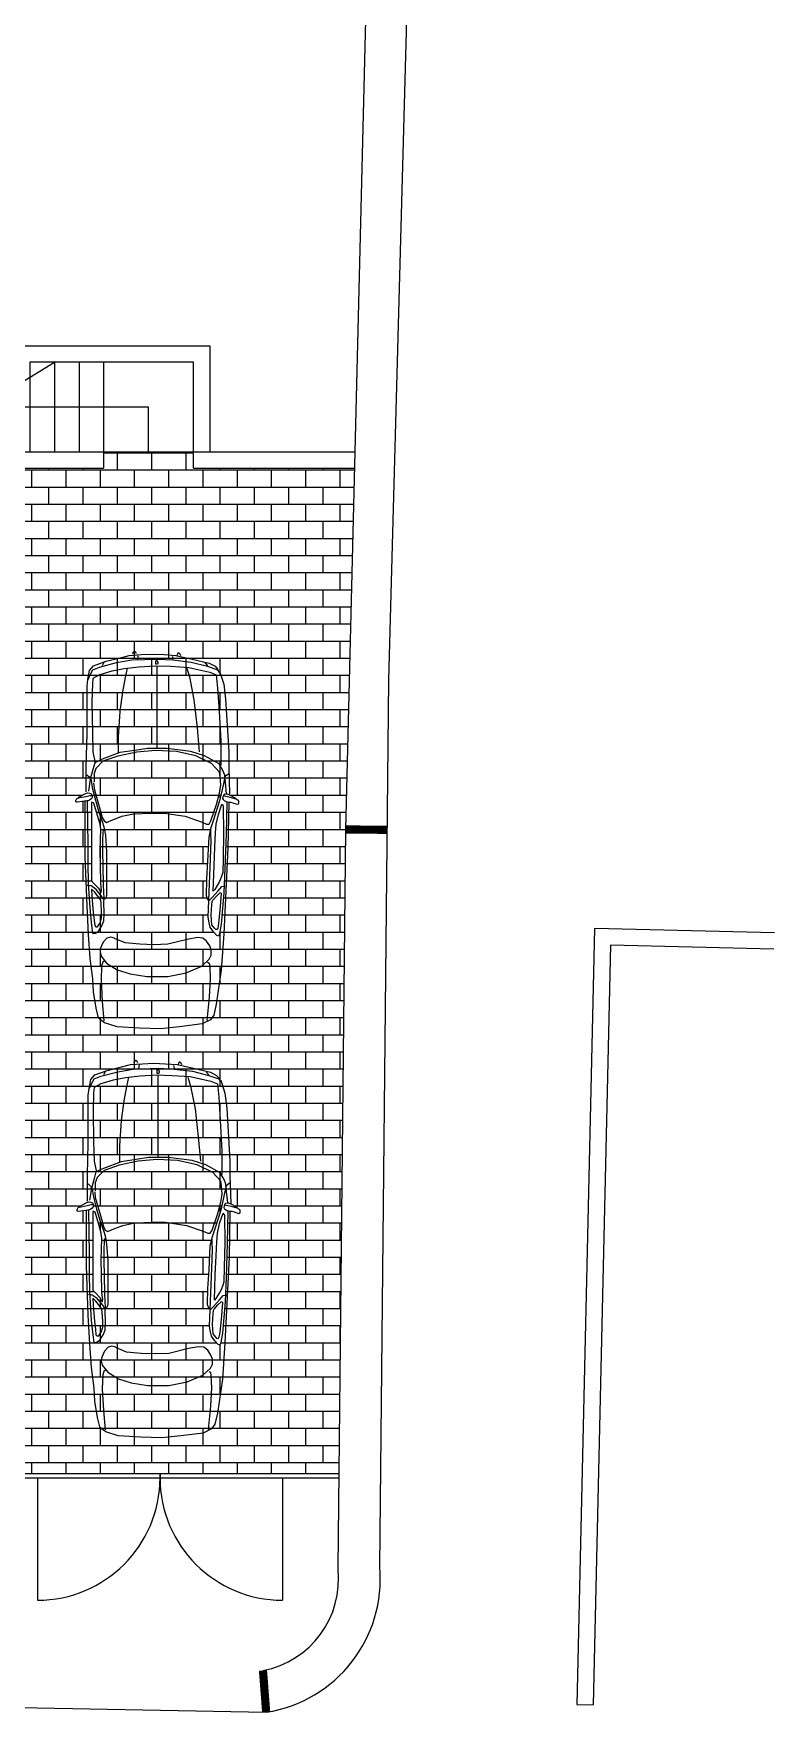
# Model space of a CAD drawing. Header units: millimetres. Extents: x -627 to 20370, y 1538 to 15679.
# Drawn here: x 19464 to 20370, y 9209 to 11269 of the extents above; entities that cross this region are included whole.
import ezdxf

# ---------------------------------------------------------------- set-up
doc = ezdxf.new("R2010")
doc.units = ezdxf.units.MM
doc.layers.add('2601', color=142, linetype='Continuous')
doc.layers.add('blue', color=160, linetype='Continuous', lineweight=5)
doc.layers.add('new', color=3, linetype='Continuous', lineweight=30)
pattern_1 = [(0, (7621.72, -161.74), (0, 20.955), []), (90, (7621.72, -161.74), (-41.91, 3e-15), [20.955, -20.955]), (90, (7642.676, -161.74), (-41.91, 3e-15), [-20.955, 20.955])]

# ---------------------------------------------------------------- blocks, each defined once
blk = doc.blocks.new('CHDE03PL')
at = {"color": 0, "linetype": 'ByBlock'}
for points in [[(-1.811, -0.863), (-2.371, -0.853), (-3.423, -0.802), (-3.866, -0.771), (-4.284, -0.71), (-4.418, -0.679), (-4.476, -0.639), (-4.526, -0.537), (-4.56, -0.261), (-4.585, -0.027), (-4.577, 0.229), (-4.56, 0.504), (-4.51, 0.657), (-4.476, 0.708), (-4.451, 0.729), (-4.334, 0.759), (-4.134, 0.79), (-3.975, 0.8), (-3.724, 0.831), (-3.432, 0.851), (-3.081, 0.871), (-2.479, 0.892), (-1.936, 0.892), (-1.802, 0.892)], [(-1.801, 0.869), (-2.061, 0.864), (-2.336, 0.86), (-2.575, 0.86), (-2.786, 0.856), (-2.932, 0.847), (-3.147, 0.834), (-3.322, 0.816), (-3.414, 0.803), (-3.418, 0.795), (-3.414, 0.769), (-3.39, 0.729), (-3.325, 0.69), (-3.265, 0.664), (-3.172, 0.66), (-3.029, 0.664), (-2.99, 0.66), (-2.825, 0.668), (-2.583, 0.673), (-2.429, 0.677), (-2.268, 0.677), (-2.193, 0.673), (-2.143, 0.668)], [(-1.476, 0.873), (-1.501, 0.843), (-1.54, 0.821), (-1.636, 0.808), (-1.786, 0.769), (-1.943, 0.721), (-2.047, 0.686), (-2.111, 0.664), (-2.215, 0.646), (-2.418, 0.633), (-2.768, 0.633), (-2.943, 0.633), (-2.979, 0.638), (-2.993, 0.651), (-3, 0.673), (-2.965, 0.69), (-2.879, 0.76), (-2.836, 0.821), (-2.829, 0.851), (-2.832, 0.869)], [(-1.759, 0.978), (-1.743, 0.967), (-1.728, 0.935), (-1.709, 0.896), (-1.696, 0.867), (-1.699, 0.84), (-1.708, 0.822), (-1.725, 0.811), (-1.744, 0.807), (-1.758, 0.809), (-1.773, 0.824), (-1.786, 0.84), (-1.793, 0.859), (-1.795, 0.878), (-1.803, 0.931), (-1.812, 0.993), (-1.809, 1.003), (-1.803, 1.007), (-1.791, 1.006), (-1.779, 1.004), (-1.766, 0.993), (-1.762, 0.983), (-1.754, 0.958), (-1.739, 0.886), (-1.729, 0.835), (-1.728, 0.812)], [(-1.706, -0.837), (-1.568, -0.822), (-1.48, -0.814), (-1.423, -0.791), (-1.341, -0.745), (-1.241, -0.568), (-1.19, -0.399), (-1.152, -0.107), (-1.152, 0.132), (-1.177, 0.285), (-1.203, 0.47), (-1.285, 0.685), (-1.329, 0.777), (-1.41, 0.8), (-1.53, 0.831), (-1.675, 0.854)], [(-1.685, 0.882), (-1.368, 0.882), (-0.975, 0.871), (-0.499, 0.871), (-0.39, 0.871), (-0.307, 0.861), (-0.198, 0.841), (-0.14, 0.79), (-0.085, 0.638), (-0.041, 0.463), (-0.014, 0.356), (-0.003, 0.208), (0.003, 0.074), (-0.003, -0.074), (-0.014, -0.215), (-0.058, -0.416), (-0.107, -0.624), (-0.146, -0.698), (-0.184, -0.731)], [(-0.31, 0.859), (-0.25, 0.832), (-0.19, 0.799), (-0.157, 0.718), (-0.101, 0.51), (-0.069, 0.322), (-0.058, 0.013), (-0.069, -0.181), (-0.096, -0.403), (-0.146, -0.604), (-0.19, -0.725), (-0.223, -0.745)], [(-3.755, 0.66), (-3.771, 0.679), (-3.814, 0.693), (-3.986, 0.699), (-4.25, 0.686), (-4.487, 0.666)], [(-3.474, 0.535), (-3.464, 0.581), (-3.474, 0.627), (-3.523, 0.673), (-3.598, 0.706), (-3.641, 0.712), (-3.695, 0.699), (-3.781, 0.633), (-3.862, 0.502), (-3.911, 0.344), (-3.943, 0.14), (-3.943, -0.117), (-3.9, -0.341), (-3.819, -0.532), (-3.733, -0.624), (-3.684, -0.65), (-3.62, -0.65), (-3.571, -0.63), (-3.512, -0.591), (-3.474, -0.545), (-3.469, -0.479), (-3.49, -0.354), (-3.55, -0.117), (-3.555, 0.054), (-3.55, 0.225), (-3.534, 0.403), (-3.48, 0.535)], [(-2.882, 0.816), (-3.015, 0.808), (-3.157, 0.795), (-3.257, 0.782), (-3.322, 0.777), (-3.336, 0.764), (-3.336, 0.742), (-3.282, 0.707), (-3.225, 0.694), (-3.154, 0.694), (-3.047, 0.699), (-3.011, 0.703), (-2.972, 0.729), (-2.911, 0.777), (-2.875, 0.816)], [(-2.775, 0.816), (-2.811, 0.782), (-2.865, 0.729), (-2.918, 0.699), (-2.89, 0.694), (-2.804, 0.703), (-2.572, 0.707), (-2.415, 0.712), (-2.265, 0.707), (-2.147, 0.703), (-2.079, 0.712), (-1.972, 0.742), (-1.822, 0.786), (-1.808, 0.812), (-1.822, 0.816), (-1.883, 0.816), (-2.083, 0.816), (-2.44, 0.816), (-2.679, 0.816), (-2.775, 0.816)], [(-1.574, 0.792), (-1.643, 0.785), (-1.75, 0.754), (-1.864, 0.723), (-1.996, 0.685), (-2.04, 0.662), (-2.059, 0.631), (-2.034, 0.577), (-1.983, 0.447), (-1.952, 0.301), (-1.945, 0.085), (-1.945, -0.076), (-1.983, -0.33), (-2.053, -0.537), (-2.078, -0.591), (-2.078, -0.622), (-2.04, -0.645), (-1.838, -0.714), (-1.7, -0.752), (-1.599, -0.768), (-1.499, -0.76), (-1.442, -0.752), (-1.335, -0.652), (-1.241, -0.46), (-1.19, -0.222), (-1.177, 0.032), (-1.196, 0.262), (-1.247, 0.493), (-1.31, 0.677), (-1.398, 0.762), (-1.461, 0.785), (-1.53, 0.785), (-1.562, 0.785)], [(-0.245, 0.711), (-0.201, 0.564), (-0.173, 0.416), (-0.151, 0.235), (-0.14, 0.034), (-0.146, -0.154), (-0.162, -0.376), (-0.217, -0.63), (-0.25, -0.711), (-0.415, -0.725), (-0.695, -0.745), (-1.069, -0.765), (-1.294, -0.765), (-1.36, -0.765)], [(-0.25, 0.718), (-0.294, 0.799), (-0.36, 0.805), (-0.58, 0.812), (-0.959, 0.805), (-1.195, 0.799), (-1.332, 0.772)], [(-0.101, 0.664), (-0.14, 0.685)], [(-0.169, 0.378), (-0.282, 0.404), (-0.459, 0.436), (-0.7, 0.469), (-1.01, 0.489), (-1.214, 0.489)], [(-0.019, 0.249), (-0.063, 0.255)], [(0.008, 0.266), (0.024, 0.272), (0.035, 0.292), (0.024, 0.306), (0.008, 0.319)], [(-0.148, 0.018), (-1.144, 0.018)], [(-0.079, 0.032), (-0.107, 0.032), (-0.118, 0.032), (-0.118, 0.012), (-0.112, -0.001), (-0.096, -0.001), (-0.079, 0.012), (-0.079, 0.025)], [(-0.025, -0.174), (-0.058, -0.181)], [(-0.168, -0.349), (-0.277, -0.382), (-0.558, -0.436), (-0.898, -0.476), (-1.195, -0.503)], [(-0.019, -0.275), (0.003, -0.268), (0.014, -0.255), (0.014, -0.241), (0.003, -0.235), (-0.014, -0.228)], [(-3.771, -0.604), (-3.781, -0.624), (-3.825, -0.63), (-3.97, -0.637), (-4.196, -0.624), (-4.482, -0.597)], [(-1.81, -0.839), (-2.2, -0.83), (-2.619, -0.816), (-2.921, -0.803), (-3.302, -0.77), (-3.419, -0.752), (-3.45, -0.738), (-3.442, -0.719), (-3.397, -0.678), (-3.34, -0.637), (-3.287, -0.623), (-3.219, -0.613), (-2.913, -0.623), (-2.505, -0.641), (-2.283, -0.65), (-2.196, -0.646), (-2.15, -0.646)], [(-1.463, -0.867), (-1.497, -0.816), (-1.587, -0.798), (-1.795, -0.752), (-2.037, -0.673), (-2.135, -0.641), (-2.237, -0.618), (-2.528, -0.604), (-2.758, -0.59), (-2.951, -0.586), (-3, -0.604), (-3.008, -0.627), (-2.977, -0.66), (-2.894, -0.733), (-2.841, -0.779), (-2.838, -0.803), (-2.834, -0.821)], [(-0.101, -0.57), (-0.14, -0.604)], [(-1.774, -0.957), (-1.761, -0.947), (-1.724, -0.878), (-1.711, -0.849), (-1.712, -0.83), (-1.717, -0.808), (-1.727, -0.798), (-1.747, -0.791), (-1.766, -0.788), (-1.779, -0.794), (-1.789, -0.808), (-1.801, -0.83), (-1.808, -0.86), (-1.811, -0.886), (-1.817, -0.914), (-1.831, -0.949), (-1.836, -0.973), (-1.831, -0.983), (-1.824, -0.988), (-1.813, -0.988), (-1.795, -0.986), (-1.788, -0.98), (-1.773, -0.952), (-1.753, -0.88), (-1.734, -0.796)], [(-0.207, -0.751), (-0.365, -0.802), (-0.549, -0.823), (-1.192, -0.863), (-1.376, -0.863), (-1.71, -0.874)]]:
    blk.add_lwpolyline(points, dxfattribs=at)
for points in [[(-3.011, -0.668), (-2.955, -0.716), (-2.919, -0.754), (-2.915, -0.766), (-2.929, -0.77), (-3.086, -0.758), (-3.296, -0.738), (-3.351, -0.728), (-3.368, -0.718), (-3.371, -0.706), (-3.353, -0.69), (-3.312, -0.658), (-3.255, -0.652), (-3.195, -0.65), (-3.065, -0.656), (-3.027, -0.662)], [(-2.9, -0.674), (-2.59, -0.684), (-2.358, -0.694), (-2.185, -0.702), (-2.079, -0.709), (-1.961, -0.737), (-1.835, -0.779), (-1.843, -0.789), (-1.861, -0.796), (-2.188, -0.8), (-2.504, -0.793), (-2.671, -0.789), (-2.708, -0.779), (-2.782, -0.751), (-2.88, -0.691)]]:
    blk.add_lwpolyline(points, close=True, dxfattribs=at)

msp = doc.modelspace()

# ---------------------------------------------------------------- hatches: boundary and pattern name
at = {"layer": 'blue'}
h = msp.add_hatch(dxfattribs=at)
h.set_pattern_fill('BRICK', color=256, scale=3.3)
h.set_pattern_definition(pattern_1)
h.paths.add_polyline_path([(19145.7, 9645.9), (19120, 9645.9), (19040, 9645.9), (19017, 9645.9), (18826, 9643), (18731.6, 9643), (18731.6, 9445.9), (18701.6, 9445.9), (18701.6, 9335.9), (19145.7, 9335.9)])
h.paths.add_polyline_path([(19199, 9645.9), (19145.7, 9645.9), (19145.7, 9335.9), (19229, 9335.9), (19229, 9445.9), (19199, 9445.9)])
h.paths.add_polyline_path([(19845.6, 10294.7), (19856.5, 10736.9), (19659, 10736.9), (19659, 10756.9), (19549, 10756.9), (19549, 10736.9), (19399, 10736.9), (19399, 10283.9), (19399, 10089.9), (19399, 9645.9), (19386, 9645.9), (19369, 9645.9), (19369, 9535.9), (19399, 9535.9), (19399, 9505.9), (19837.1, 9505.9)])
h.paths.add_polyline_path([(19497, 10035), (19497, 10535), (19747, 10535), (19747, 10035), (19747, 9535), (19497, 9535)], flags=16)
h.paths.add_polyline_path([(19551.5, 9708.7), (19551.5, 9709.3), (19551.4, 9708.6)], flags=0)
h.paths.add_polyline_path([(19534.3, 9635.8), (19532.3, 9665.1), (19530.3, 9700.1), (19528.2, 9760.3), (19528.2, 9814.6), (19528.2, 9828.5), (19524.3, 9827.9), (19517.5, 9827), (19516.7, 9827.9), (19516.8, 9829.2), (19517, 9830.3), (19518.1, 9831.6), (19519.5, 9832.1), (19520.8, 9833.9), (19523.9, 9835.4), (19527.8, 9837.4), (19530.7, 9838.6), (19533.4, 9838.3), (19535.2, 9837.5), (19536.4, 9835.5), (19536.3, 9835.5), (19536.7, 9833.8), (19536.5, 9832.4), (19535, 9830.9), (19533.4, 9829.6), (19531.5, 9829), (19529.6, 9828.7), (19528.2, 9828.5), (19528.2, 9814.6), (19528.2, 9760.3), (19530.3, 9700.1), (19532.3, 9665.1), (19534.3, 9635.8), (19537.4, 9610.7), (19538.4, 9594.9), (19541.5, 9574.8), (19544.6, 9563.1), (19546.6, 9560.6), (19551.7, 9557.3), (19567, 9552.3), (19594.6, 9550.6), (19620.1, 9549.7), (19643.5, 9552.3), (19671.1, 9555.6), (19681.3, 9560.6), (19685.4, 9566.5), (19688.4, 9579.8), (19694.5, 9621.6), (19697.6, 9665.9), (19702.7, 9771.2), (19703.7, 9827.4), (19701.4, 9827.9), (19700.4, 9788.3), (19699.1, 9746.4), (19697.7, 9716.2), (19694.4, 9678), (19692.6, 9666.3), (19691.2, 9663.3), (19689.4, 9664.1), (19685.2, 9668.6), (19681.1, 9674.2), (19679.7, 9679.5), (19678.7, 9686.3), (19679.4, 9707.7), (19677.8, 9708.2), (19676, 9713.2), (19676.5, 9732.4), (19677.8, 9755.4), (19679.2, 9784.5), (19681.5, 9794.7), (19684.7, 9804.5), (19692.6, 9828.7), (19697.2, 9849.5), (19699, 9858.2), (19698.8, 9860.3), (19696.5, 9865.9), (19691.9, 9874.1), (19674.2, 9884.2), (19657.3, 9889.2), (19628.1, 9893), (19604.3, 9893), (19588.9, 9890.5), (19570.4, 9888), (19568.5, 9887.2), (19568.5, 9907.2), (19570.5, 9938.3), (19573.8, 9962.4), (19577, 9980.1), (19579.7, 9991.4), (19593.9, 9993.1), (19614, 9994.2), (19615.6, 9994.2), (19615.6, 9893), (19628.1, 9893), (19657.3, 9889.2), (19674.2, 9884.2), (19691.9, 9874.1), (19696.5, 9865.9), (19698.8, 9860.3), (19699, 9858.5), (19699.1, 9858.5), (19699, 9858.2), (19699.6, 9851.5), (19701.2, 9837.1), (19702.3, 9837.1), (19705.2, 9835.9), (19712.1, 9832.1), (19713.4, 9830.5), (19716, 9829.1), (19716.2, 9826.9), (19716.2, 9825.5), (19714.8, 9824.6), (19712.4, 9825.2), (19708.8, 9826.5), (19706, 9827.1), (19703.7, 9827.4), (19702.7, 9771.2), (19697.6, 9665.9), (19694.5, 9621.6), (19688.4, 9579.8), (19685.4, 9566.5), (19681.3, 9560.6), (19671.1, 9555.6), (19643.5, 9552.3), (19620.1, 9549.7), (19594.6, 9550.6), (19567, 9552.3), (19551.7, 9557.3), (19546.6, 9560.6), (19544.6, 9563.1), (19541.5, 9574.8), (19538.4, 9594.9), (19537.4, 9610.7)], flags=0)
h.paths.add_polyline_path([(19539.7, 9676.1), (19539.2, 9682.5), (19537.9, 9692.5), (19536.6, 9706.8), (19535.7, 9720.8), (19539.7, 9717.1), (19544.5, 9711.1), (19547.1, 9707.1), (19547.5, 9703.6), (19548, 9692.9), (19548, 9685.7), (19546.7, 9680), (19543.2, 9674.6), (19541, 9674.6)], flags=0)
h.paths.add_polyline_path([(19547.5, 9716.4), (19544.5, 9721.8), (19539.2, 9727.1), (19535.8, 9730.7), (19535.8, 9740.3), (19535.8, 9764.3), (19535.8, 9800), (19535.8, 9820), (19535.8, 9826), (19536.2, 9827.5), (19538.8, 9826), (19543.2, 9811), (19546.2, 9800.3), (19547.1, 9793.6), (19546.7, 9781.8), (19546.2, 9766.8), (19546.7, 9751.1), (19547.1, 9727.9), (19548, 9719.3)], flags=0)
h.paths.add_polyline_path([(19683.2, 9677), (19682.6, 9682.7), (19682.4, 9688.8), (19683, 9701.8), (19683.6, 9705.5), (19684.2, 9707.2), (19689, 9712.7), (19692.8, 9716.3), (19694, 9716.8), (19694.4, 9715.3), (19693.2, 9699.7), (19691.2, 9678.6), (19690.2, 9673.1), (19689.2, 9671.5), (19688, 9671.1), (19686.4, 9673)], flags=0)
h.paths.add_polyline_path([(19684.8, 9718.3), (19685.8, 9749.2), (19686.8, 9772.5), (19687.6, 9789.7), (19688.3, 9800.4), (19691.1, 9812.1), (19695.3, 9824.8), (19696.3, 9823.9), (19697, 9822.2), (19697.4, 9789.4), (19696.7, 9757.8), (19696.3, 9741.2), (19695.3, 9737.5), (19692.5, 9730), (19686.5, 9720.2)], flags=0)
h.paths.add_polyline_path([(19614.2, 9996.5), (19614.2, 9997.6), (19614.2, 10000.3), (19616.2, 10000.3), (19617.6, 9998.6), (19617.6, 9997), (19616.2, 9996.5)], flags=0)
h.paths.add_polyline_path([(19549.9, 10209.5), (19549.9, 10210.1), (19549.8, 10209.5)], flags=0)
h.paths.add_polyline_path([(19565.5, 10053.1), (19550.2, 10058.1), (19545, 10061.4), (19543, 10064), (19540, 10075.7), (19536.9, 10095.7), (19535.8, 10111.6), (19532.8, 10136.7), (19530.8, 10165.9), (19528.7, 10201), (19526.7, 10261.2), (19526.7, 10315.5), (19526.7, 10329.3), (19522.7, 10328.8), (19515.9, 10327.8), (19515.1, 10328.8), (19515.2, 10330), (19515.5, 10331.2), (19516.6, 10332.5), (19517.9, 10333), (19519.2, 10334.8), (19522.4, 10336.3), (19526.2, 10338.2), (19529.1, 10339.5), (19531.8, 10339.2), (19533.7, 10338.3), (19534.9, 10336.3), (19534.8, 10336.3), (19535.2, 10334.7), (19534.9, 10333.3), (19533.4, 10331.7), (19531.8, 10330.5), (19529.9, 10329.8), (19528.1, 10329.5), (19526.7, 10329.3), (19526.7, 10315.5), (19526.7, 10261.2), (19528.7, 10201), (19530.8, 10165.9), (19532.8, 10136.7), (19535.8, 10111.6), (19536.9, 10095.7), (19540, 10075.7), (19543, 10064), (19545, 10061.4), (19550.2, 10058.1), (19565.5, 10053.1), (19593, 10051.4), (19618.5, 10050.6), (19642, 10053.1), (19669.5, 10056.4), (19679.7, 10061.4), (19683.8, 10067.3), (19686.9, 10080.7), (19693, 10122.4), (19696.1, 10166.8), (19701.2, 10272), (19702.2, 10328.3), (19699.8, 10328.7), (19698.9, 10289.1), (19697.5, 10247.2), (19696.1, 10217), (19692.9, 10178.9), (19691, 10167.2), (19689.7, 10164.1), (19687.8, 10164.9), (19683.7, 10169.4), (19679.5, 10175.1), (19678.1, 10180.4), (19677.2, 10187.2), (19677.9, 10208.6), (19676.3, 10209.1), (19674.4, 10214), (19674.9, 10233.3), (19676.3, 10256.3), (19677.7, 10285.4), (19680, 10295.6), (19683.2, 10305.4), (19691, 10329.6), (19695.7, 10350.3), (19697.4, 10359), (19697.3, 10361.1), (19694.9, 10366.8), (19690.3, 10375), (19672.7, 10385), (19655.7, 10390.1), (19626.5, 10393.8), (19602.7, 10393.8), (19587.3, 10391.3), (19568.9, 10388.8), (19567, 10388.1), (19567, 10408.1), (19568.9, 10439.1), (19572.2, 10463.2), (19575.5, 10480.9), (19578.1, 10492.2), (19592.3, 10494), (19612.5, 10495.1), (19614.1, 10495), (19614.1, 10393.8), (19626.5, 10393.8), (19655.7, 10390.1), (19672.7, 10385), (19690.3, 10375), (19694.9, 10366.8), (19697.3, 10361.1), (19697.4, 10359.3), (19697.5, 10359.4), (19697.4, 10359), (19698, 10352.3), (19699.6, 10337.9), (19700.8, 10338), (19703.7, 10336.7), (19710.6, 10333), (19711.8, 10331.3), (19714.4, 10329.9), (19714.7, 10327.8), (19714.7, 10326.3), (19713.2, 10325.5), (19710.8, 10326), (19707.2, 10327.3), (19704.4, 10328), (19702.2, 10328.3), (19701.2, 10272), (19696.1, 10166.8), (19693, 10122.4), (19686.9, 10080.7), (19683.8, 10067.3), (19679.7, 10061.4), (19669.5, 10056.4), (19642, 10053.1), (19618.5, 10050.6), (19593, 10051.4)], flags=0)
h.paths.add_polyline_path([(19539.4, 10175.5), (19538.1, 10176.9), (19537.7, 10183.4), (19536.4, 10193.4), (19535.1, 10207.6), (19534.2, 10221.6), (19538.1, 10218), (19542.9, 10211.9), (19545.5, 10208), (19546, 10204.4), (19546.4, 10193.7), (19546.4, 10186.6), (19545.1, 10180.9), (19541.6, 10175.5)], flags=0)
h.paths.add_polyline_path([(19686.4, 10172), (19684.8, 10173.8), (19681.7, 10177.9), (19681, 10183.6), (19680.9, 10189.6), (19681.4, 10202.6), (19682.1, 10206.4), (19682.6, 10208), (19687.4, 10213.6), (19691.2, 10217.2), (19692.4, 10217.6), (19692.8, 10216.2), (19691.6, 10200.5), (19689.6, 10179.5), (19688.6, 10174), (19687.6, 10172.3)], flags=0)
h.paths.add_polyline_path([(19546, 10217.3), (19542.9, 10222.6), (19537.7, 10228), (19534.2, 10231.6), (19534.2, 10241.2), (19534.2, 10265.1), (19534.2, 10300.8), (19534.2, 10320.8), (19534.2, 10326.9), (19534.6, 10328.3), (19537.3, 10326.9), (19541.6, 10311.9), (19544.7, 10301.2), (19545.5, 10294.4), (19545.1, 10282.6), (19544.7, 10267.6), (19545.1, 10251.9), (19545.5, 10228.7), (19546.4, 10220.1)], flags=0)
h.paths.add_polyline_path([(19683.3, 10219.1), (19684.2, 10250.1), (19685.3, 10273.3), (19686, 10290.6), (19686.7, 10301.2), (19689.5, 10313), (19693.7, 10325.6), (19694.8, 10324.8), (19695.5, 10323), (19695.8, 10290.3), (19695.1, 10258.7), (19694.8, 10242), (19693.7, 10238.3), (19690.9, 10230.8), (19685, 10221.1)], flags=0)
h.paths.add_polyline_path([(19612.6, 10497.3), (19612.6, 10498.4), (19612.6, 10501.1), (19614.7, 10501.1), (19616, 10499.5), (19616, 10497.8), (19614.7, 10497.3)], flags=0)
h.paths.add_polyline_path([(19747, 10035), (19497, 10035), (19497, 9535), (19747, 9535)], flags=0)
h.paths.add_polyline_path([(19519.4, 9832.1), (19519.5, 9832.1), (19519.2, 9832)], flags=0)
h.paths.add_polyline_path([(19538.4, 9994.3), (19553.6, 9999.7), (19571.1, 10004.1), (19581.8, 10006.9), (19596.6, 10008), (19610, 10008.5), (19624.8, 10008), (19640.1, 10006.8), (19641.3, 10009.6), (19643.9, 10009.6), (19645.2, 10005.5), (19659, 10002.5), (19673.6, 9999), (19678.5, 9993.4), (19677.8, 9993.7), (19657.7, 9998.6), (19635.5, 10001.4), (19616.1, 10002.5), (19585.2, 10001.4), (19566.4, 9998.1), (19545.6, 9992.6), (19537.5, 9989.3), (19534.2, 9983.2), (19531.1, 9976.4), (19531.3, 9977.6), (19533.3, 9988.5)], flags=0)
h.paths.add_polyline_path([(19540.1, 9875.6), (19540, 9876.4), (19539.7, 9875.4)], flags=0)
h.paths.add_polyline_path([(19614.2, 10000.3), (19616.2, 10000.3), (19617.6, 9998.6), (19617.6, 9996.5), (19614.2, 9996.5)], flags=0)
h.paths.add_polyline_path([(19704.8, 9836.1), (19712.1, 9832.1), (19713.4, 9830.5), (19716, 9829.1), (19716.2, 9826.9), (19716.2, 9825.5), (19714.8, 9824.6), (19712.4, 9825.2), (19708.8, 9826.5), (19706, 9827.1), (19703.7, 9827.4), (19702.7, 9771.2), (19700.5, 9725.1), (19698.1, 9724.5), (19697.7, 9716.2), (19694.4, 9678), (19692.6, 9666.3), (19691.2, 9663.3), (19689.4, 9664.1), (19685.2, 9668.6), (19681.1, 9674.2), (19679.7, 9679.5), (19678.7, 9686.3), (19679.4, 9707.7), (19677.8, 9708.2), (19676, 9713.2), (19676.5, 9732.4), (19677.8, 9755.4), (19679.2, 9784.5), (19681.5, 9794.7), (19684.7, 9804.5), (19692.6, 9828.7), (19697.2, 9849.5), (19699.1, 9858.5), (19704, 9861.9)], flags=0)
h.paths.add_polyline_path([(19695.3, 9824.8), (19697, 9823.3), (19697.4, 9789.4), (19696.7, 9757.8), (19696.3, 9741.2), (19695.3, 9737.5), (19692.5, 9730), (19686.5, 9720.2), (19684.8, 9718.3), (19685.8, 9749.2), (19686.8, 9772.5), (19687.6, 9789.7), (19688.3, 9800.4), (19691.1, 9812.1)], flags=0)
h.paths.add_polyline_path([(19692.8, 9716.3), (19694, 9716.8), (19694.4, 9715.3), (19693.2, 9699.7), (19691.2, 9678.6), (19690.2, 9673.1), (19688.6, 9670.5), (19686.4, 9673), (19683.2, 9677), (19682.6, 9682.7), (19682.4, 9688.8), (19683, 9701.8), (19683.8, 9706.7), (19689, 9712.7)], flags=0)
h.paths.add_polyline_path([(19747, 10535), (19497, 10535), (19497, 10035), (19747, 10035)], flags=0)
h.paths.add_polyline_path([(19517.9, 10333), (19517.9, 10333), (19517.6, 10332.9)], flags=0)
h.paths.add_polyline_path([(19538.6, 10376.4), (19538.4, 10377.2), (19538.1, 10376.2)], flags=0)
h.paths.add_polyline_path([(19698.9, 10225.9), (19696.5, 10225.4), (19696.1, 10217), (19692.9, 10178.9), (19691, 10167.2), (19689.7, 10164.1), (19687.8, 10164.9), (19683.7, 10169.4), (19679.5, 10175.1), (19678.1, 10180.4), (19677.2, 10187.2), (19677.9, 10208.6), (19676.3, 10209.1), (19674.4, 10214), (19674.9, 10233.3), (19676.3, 10256.3), (19677.7, 10285.4), (19680, 10295.6), (19683.2, 10305.4), (19691, 10329.6), (19695.7, 10350.3), (19697.5, 10359.4), (19702.5, 10362.7), (19703.2, 10337), (19710.6, 10333), (19711.8, 10331.3), (19714.4, 10329.9), (19714.7, 10327.8), (19714.7, 10326.3), (19713.2, 10325.5), (19710.8, 10326), (19707.2, 10327.3), (19704.4, 10328), (19702.2, 10328.3), (19701.2, 10272)], flags=0)
h.paths.add_polyline_path([(19681.7, 10177.9), (19681, 10183.6), (19680.9, 10189.6), (19681.4, 10202.6), (19682.3, 10207.6), (19687.4, 10213.6), (19691.2, 10217.2), (19692.4, 10217.6), (19692.8, 10216.2), (19691.6, 10200.5), (19689.6, 10179.5), (19688.6, 10174), (19687, 10171.3), (19684.8, 10173.8)], flags=0)
h.paths.add_polyline_path([(19683.3, 10219.1), (19684.2, 10250.1), (19685.3, 10273.3), (19686, 10290.6), (19686.7, 10301.2), (19689.5, 10313), (19693.7, 10325.6), (19695.5, 10324.2), (19695.8, 10290.3), (19695.1, 10258.7), (19694.8, 10242), (19693.7, 10238.3), (19690.9, 10230.8), (19685, 10221.1)], flags=0)
h.paths.add_polyline_path([(19529.7, 10478.4), (19531.8, 10489.3), (19536.9, 10495.1), (19552.1, 10500.6), (19569.5, 10505), (19580.3, 10507.7), (19595, 10508.8), (19608.5, 10509.4), (19623.2, 10508.8), (19638.6, 10507.6), (19639.8, 10510.5), (19642.3, 10510.5), (19643.6, 10506.3), (19657.5, 10503.3), (19672.1, 10499.8), (19676.9, 10494.3), (19676.2, 10494.5), (19656.1, 10499.5), (19634, 10502.2), (19614.5, 10503.3), (19583.6, 10502.2), (19564.8, 10498.9), (19544.1, 10493.4), (19536, 10490.1), (19532.6, 10484.1), (19529.6, 10477.2)], flags=0)
h = msp.add_hatch(dxfattribs=at)
h.set_pattern_fill('BRICK', color=256, scale=3.3)
h.set_pattern_definition(pattern_1)
h.paths.add_polyline_path([(19747, 10535), (19497, 10535), (19497, 10035), (19747, 10035)])
h.paths.add_polyline_path([(19549.9, 10209.5), (19549.9, 10210.1), (19549.8, 10209.5)], flags=16)
h.paths.add_polyline_path([(19540, 10075.7), (19536.9, 10095.7), (19535.8, 10111.6), (19532.8, 10136.7), (19530.8, 10165.9), (19528.7, 10201), (19526.7, 10261.2), (19526.7, 10315.5), (19526.7, 10329.3), (19522.7, 10328.8), (19515.9, 10327.8), (19515.1, 10328.8), (19515.2, 10330), (19515.5, 10331.2), (19516.6, 10332.5), (19517.9, 10333), (19519.2, 10334.8), (19522.4, 10336.3), (19526.2, 10338.2), (19529.1, 10339.5), (19531.8, 10339.2), (19533.7, 10338.3), (19534.9, 10336.3), (19534.8, 10336.3), (19535.2, 10334.7), (19534.9, 10333.3), (19533.4, 10331.7), (19531.8, 10330.5), (19529.9, 10329.8), (19528.1, 10329.5), (19526.7, 10329.3), (19526.7, 10315.5), (19526.7, 10261.2), (19528.7, 10201), (19530.8, 10165.9), (19532.8, 10136.7), (19535.8, 10111.6), (19536.9, 10095.7), (19540, 10075.7), (19543, 10064), (19545, 10061.4), (19550.2, 10058.1), (19565.5, 10053.1), (19593, 10051.4), (19618.5, 10050.6), (19642, 10053.1), (19669.5, 10056.4), (19679.7, 10061.4), (19683.8, 10067.3), (19686.9, 10080.7), (19693, 10122.4), (19696.1, 10166.8), (19701.2, 10272), (19702.2, 10328.3), (19699.8, 10328.7), (19698.9, 10289.1), (19697.5, 10247.2), (19696.1, 10217), (19692.9, 10178.9), (19691, 10167.2), (19689.7, 10164.1), (19687.8, 10164.9), (19683.7, 10169.4), (19679.5, 10175.1), (19678.1, 10180.4), (19677.2, 10187.2), (19677.9, 10208.6), (19676.3, 10209.1), (19674.4, 10214), (19674.9, 10233.3), (19676.3, 10256.3), (19677.7, 10285.4), (19680, 10295.6), (19683.2, 10305.4), (19691, 10329.6), (19695.7, 10350.3), (19697.4, 10359), (19697.4, 10359.3), (19697.5, 10359.4), (19697.4, 10359), (19698, 10352.3), (19699.6, 10337.9), (19700.8, 10338), (19703.7, 10336.7), (19710.6, 10333), (19711.8, 10331.3), (19714.4, 10329.9), (19714.7, 10327.8), (19714.7, 10326.3), (19713.2, 10325.5), (19710.8, 10326), (19707.2, 10327.3), (19704.4, 10328), (19702.2, 10328.3), (19701.2, 10272), (19696.1, 10166.8), (19693, 10122.4), (19686.9, 10080.7), (19683.8, 10067.3), (19679.7, 10061.4), (19669.5, 10056.4), (19642, 10053.1), (19618.5, 10050.6), (19593, 10051.4), (19565.5, 10053.1), (19550.2, 10058.1), (19545, 10061.4), (19543, 10064)], flags=16)
h.paths.add_polyline_path([(19546, 10217.3), (19542.9, 10222.6), (19537.7, 10228), (19534.2, 10231.6), (19534.2, 10241.2), (19534.2, 10265.1), (19534.2, 10300.8), (19534.2, 10320.8), (19534.2, 10326.9), (19534.6, 10328.3), (19537.3, 10326.9), (19541.6, 10311.9), (19544.7, 10301.2), (19545.5, 10294.4), (19545.1, 10282.6), (19544.7, 10267.6), (19545.1, 10251.9), (19545.5, 10228.7), (19546.4, 10220.1)], flags=16)
h.paths.add_polyline_path([(19681.7, 10177.9), (19681, 10183.6), (19680.9, 10189.6), (19681.4, 10202.6), (19682.1, 10206.4), (19682.6, 10208), (19687.4, 10213.6), (19691.2, 10217.2), (19692.4, 10217.6), (19692.8, 10216.2), (19691.6, 10200.5), (19689.6, 10179.5), (19688.6, 10174), (19687.6, 10172.3), (19686.4, 10172), (19684.8, 10173.8)], flags=0)
h.paths.add_polyline_path([(19683.3, 10219.1), (19684.2, 10250.1), (19685.3, 10273.3), (19686, 10290.6), (19686.7, 10301.2), (19689.5, 10313), (19693.7, 10325.6), (19694.8, 10324.8), (19695.5, 10323), (19695.8, 10290.3), (19695.1, 10258.7), (19694.8, 10242), (19693.7, 10238.3), (19690.9, 10230.8), (19685, 10221.1)], flags=0)
h.paths.add_polyline_path([(19612.6, 10497.3), (19612.6, 10498.4), (19612.6, 10501.1), (19614.7, 10501.1), (19616, 10499.5), (19616, 10497.8), (19614.7, 10497.3)], flags=16)
h.paths.add_polyline_path([(19747, 10035), (19497, 10035), (19497, 9535), (19747, 9535)])
h.paths.add_polyline_path([(19551.5, 9708.7), (19551.5, 9709.3), (19551.4, 9708.6)], flags=16)
h.paths.add_polyline_path([(19699, 9858.5), (19699.1, 9858.5), (19699, 9858.2), (19699.6, 9851.5), (19701.2, 9837.1), (19702.3, 9837.1), (19705.2, 9835.9), (19712.1, 9832.1), (19713.4, 9830.5), (19716, 9829.1), (19716.2, 9826.9), (19716.2, 9825.5), (19714.8, 9824.6), (19712.4, 9825.2), (19708.8, 9826.5), (19706, 9827.1), (19703.7, 9827.4), (19702.7, 9771.2), (19697.6, 9665.9), (19694.5, 9621.6), (19688.4, 9579.8), (19685.4, 9566.5), (19681.3, 9560.6), (19671.1, 9555.6), (19643.5, 9552.3), (19620.1, 9549.7), (19594.6, 9550.6), (19567, 9552.3), (19551.7, 9557.3), (19546.6, 9560.6), (19544.6, 9563.1), (19541.5, 9574.8), (19538.4, 9594.9), (19537.4, 9610.7), (19534.3, 9635.8), (19532.3, 9665.1), (19530.3, 9700.1), (19528.2, 9760.3), (19528.2, 9814.6), (19528.2, 9828.5), (19524.3, 9827.9), (19517.5, 9827), (19516.7, 9827.9), (19516.8, 9829.2), (19517, 9830.3), (19518.1, 9831.6), (19519.5, 9832.1), (19520.8, 9833.9), (19523.9, 9835.4), (19527.8, 9837.4), (19530.7, 9838.6), (19533.4, 9838.3), (19535.2, 9837.5), (19536.4, 9835.5), (19536.3, 9835.5), (19536.7, 9833.8), (19536.5, 9832.4), (19535, 9830.9), (19533.4, 9829.6), (19531.5, 9829), (19529.6, 9828.7), (19528.2, 9828.5), (19528.2, 9814.6), (19528.2, 9760.3), (19530.3, 9700.1), (19532.3, 9665.1), (19534.3, 9635.8), (19537.4, 9610.7), (19538.4, 9594.9), (19541.5, 9574.8), (19544.6, 9563.1), (19546.6, 9560.6), (19551.7, 9557.3), (19567, 9552.3), (19594.6, 9550.6), (19620.1, 9549.7), (19643.5, 9552.3), (19671.1, 9555.6), (19681.3, 9560.6), (19685.4, 9566.5), (19688.4, 9579.8), (19694.5, 9621.6), (19697.6, 9665.9), (19702.7, 9771.2), (19703.7, 9827.4), (19701.4, 9827.9), (19700.4, 9788.3), (19699.1, 9746.4), (19697.7, 9716.2), (19694.4, 9678), (19692.6, 9666.3), (19691.2, 9663.3), (19689.4, 9664.1), (19685.2, 9668.6), (19681.1, 9674.2), (19679.7, 9679.5), (19678.7, 9686.3), (19679.4, 9707.7), (19677.8, 9708.2), (19676, 9713.2), (19676.5, 9732.4), (19677.8, 9755.4), (19679.2, 9784.5), (19681.5, 9794.7), (19684.7, 9804.5), (19692.6, 9828.7), (19697.2, 9849.5), (19699, 9858.2)], flags=16)
h.paths.add_polyline_path([(19614.2, 9996.5), (19614.2, 9997.6), (19614.2, 10000.3), (19616.2, 10000.3), (19617.6, 9998.6), (19617.6, 9997), (19616.2, 9996.5)], flags=16)
h.paths.add_polyline_path([(19536.2, 9827.5), (19538.8, 9826), (19543.2, 9811), (19546.2, 9800.3), (19547.1, 9793.6), (19546.7, 9781.8), (19546.2, 9766.8), (19546.7, 9751.1), (19547.1, 9727.9), (19548, 9719.3), (19547.5, 9716.4), (19544.5, 9721.8), (19539.2, 9727.1), (19535.8, 9730.7), (19535.8, 9740.3), (19535.8, 9764.3), (19535.8, 9800), (19535.8, 9820), (19535.8, 9826)], flags=16)
h.paths.add_polyline_path([(19695.3, 9824.8), (19696.3, 9823.9), (19697, 9822.2), (19697.4, 9789.4), (19696.7, 9757.8), (19696.3, 9741.2), (19695.3, 9737.5), (19692.5, 9730), (19686.5, 9720.2), (19684.8, 9718.3), (19685.8, 9749.2), (19686.8, 9772.5), (19687.6, 9789.7), (19688.3, 9800.4), (19691.1, 9812.1)], flags=0)
h.paths.add_polyline_path([(19692.8, 9716.3), (19694, 9716.8), (19694.4, 9715.3), (19693.2, 9699.7), (19691.2, 9678.6), (19690.2, 9673.1), (19689.2, 9671.5), (19688, 9671.1), (19686.4, 9673), (19683.2, 9677), (19682.6, 9682.7), (19682.4, 9688.8), (19683, 9701.8), (19683.6, 9705.5), (19684.2, 9707.2), (19689, 9712.7)], flags=0)

# ---------------------------------------------------------------- linework, layer by layer
at = {"layer": '2601', "flags": 128}
for points in [[(19845.6, 10294.7), (19878.5, 11633.3)], [(19898.2, 10478), (19929.5, 11632.1)], [(20149.9, 10173.3), (20128, 9223.3)], [(20369.8, 10168.2), (20149.9, 10173.3)], [(20169.4, 10152.8), (20148, 9222.9)], [(20369.3, 10148.2), (20169.4, 10152.8)], [(20128, 9223.3), (20148, 9222.9)]]:
    msp.add_lwpolyline(points, dxfattribs=at)
at = {"layer": '2601', "const_width": 10, "flags": 128}
msp.add_lwpolyline([(19845.6, 10294.7), (19896.3, 10294.2)], dxfattribs=at)
at = {"layer": 'blue'}
for points in [[(19399, 10866.9), (19399, 10886.9), (19659, 10886.9), (19679, 10886.9), (19679, 10756.9)], [(19604, 10756.9), (19604, 10811.9), (19399, 10811.9), (19489, 10866.9)], [(19489, 10866.9), (19459, 10866.9), (19459, 10756.9)], [(19519, 10866.9), (19489, 10866.9), (19489, 10756.9)], [(19549, 10866.9), (19519, 10866.9), (19519, 10756.9)], [(19659, 10736.9), (19659, 10756.9), (19659, 10866.9), (19549, 10866.9)], [(19549, 10866.9), (19549, 10756.9)], [(19399, 10756.9), (19857, 10756.9)], [(19549, 10756.9), (19549, 10736.9)], [(19399, 10736.9), (19549, 10736.9)], [(19659, 10736.9), (19856.5, 10736.9)], [(19399, 9505.9), (19837.1, 9505.9)], [(19399, 9500.9), (19837.1, 9500.9)], [(19468.1, 9500.9), (19468.1, 9350.9)], [(19768.1, 9500.9), (19768.1, 9350.9)]]:
    msp.add_lwpolyline(points, dxfattribs=at)
at = {"layer": 'blue', "flags": 128}
for points in [[(18329.3, 9242.1), (18993.2, 9228.2), (19748, 9213.7, 0.396246), (19886.9, 9392), (19898.2, 10478)], [(19744.1, 9264.8), (19744.1, 9264.8, 0.392084), (19835.9, 9389.6), (19845.6, 10294.7)]]:
    msp.add_lwpolyline(points, format="xyb", dxfattribs=at)
at = {"layer": 'blue', "const_width": 10, "flags": 128}
msp.add_lwpolyline([(19748, 9213.7), (19744.1, 9264.8)], dxfattribs=at)
at = {"layer": 'blue'}
for centre, start, end in [((19468.1, 9500.9), 270, 360), ((19768.1, 9500.9), 180, 270)]:
    msp.add_arc(centre, 150, start, end, dxfattribs=at)
at = {"layer": 'new'}
msp.add_lwpolyline([(19618.1, 9505.9), (19618.1, 9500.9)], dxfattribs=at)

# ---------------------------------------------------------------- block references
at = {"xscale": 100, "yscale": 100, "zscale": 100, "rotation": 89.99999999999999}
for p in [(19615.9, 10509.1), (19617.4, 10008.2)]:
    msp.add_blockref('CHDE03PL', p, dxfattribs=at)

doc.saveas('drawing.dxf')
